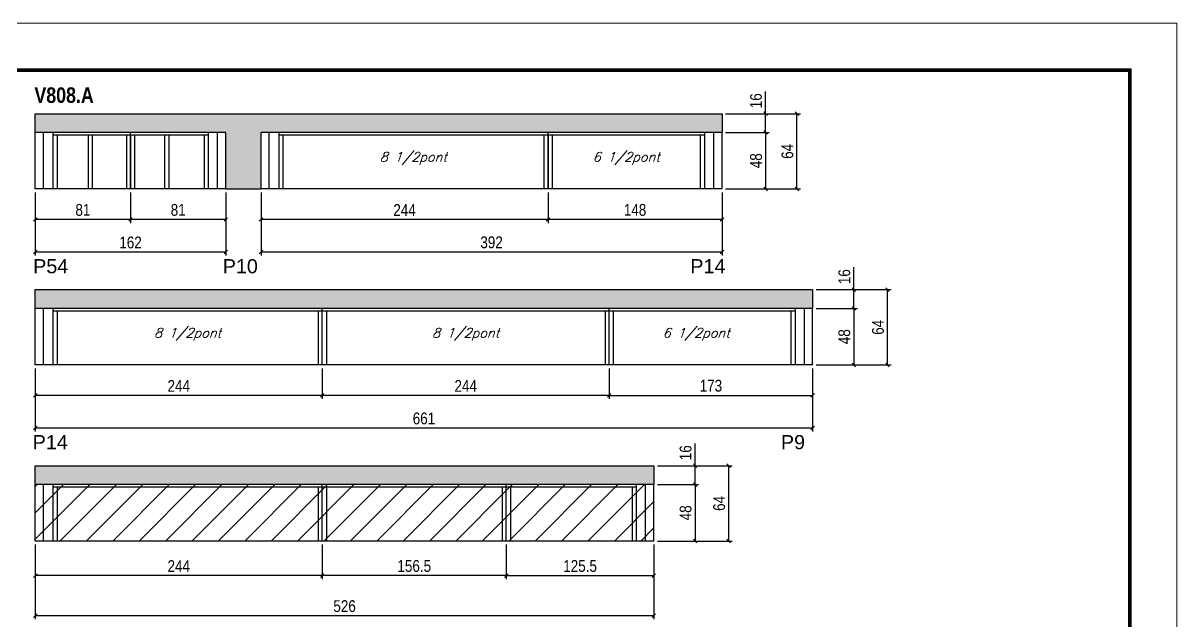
# Model space of a CAD drawing. Extents: x 3309 to 9590, y -2522 to 14608.
# Drawn here: x 8582 to 9563, y 11803 to 12311 of the extents above; entities that cross this region are included whole.
import ezdxf

# ---------------------------------------------------------------- set-up
doc = ezdxf.new("R2010")
doc.units = 0
doc.linetypes.add('DASHED', pattern=[0.75, 0.5, -0.25])
for name, color, linetype in [('5', 5, 'Continuous'), ('COTA', 241, 'Continuous'), ('NOMENCLATURA', 7, 'Continuous'), ('Painéis', 200, 'Continuous'), ('SARR_2.2x7', 40, 'Continuous'), ('SARR_3.5x7', 81, 'Continuous'), ('texto', 7, 'Continuous')]:
    doc.layers.add(name, color=color, linetype=linetype)
for name, color, linetype, lineweight in [('Folhas', 255, 'Continuous', 9), ('Hachura', 251, 'Continuous', 9), ('SARRAFO DE PRESSAO', 251, 'DASHED', 9)]:
    doc.layers.add(name, color=color, linetype=linetype, lineweight=lineweight)
doc.styles.add('COTA TECNICA', font='techl___.ttf', dxfattribs={"height": 10})
doc.styles.add('Romans', font='romans.shx')
doc.styles.get("Standard").update_dxf_attribs({"font": 'arial.ttf'})
doc.styles.add('TECNICA', font='techb___.ttf', dxfattribs={"height": 10})
doc.dimstyles.new('PAINEL', dxfattribs={"dimtxt": 10, "dimasz": 3, "dimexe": 3, "dimexo": 3, "dimgap": 3, "dimtad": 1, "dimdec": 1, "dimzin": 12, "dimdsep": 46, "dimtxsty": 'COTA TECNICA', "dimblk1": 'OBLIQUE', "dimblk2": 'OBLIQUE', "dimsah": 1, "dimcen": 0.9, "dimclrd": 4, "dimclre": 4, "dimclrt": 240, "dimadec": 1, "dimazin": 3, "dimtfac": 1, "dimtdec": 1, "dimtmove": 0, "dimatfit": 3, "dimfxl": 1, "dimtolj": 1, "dimtzin": 12, "dimarcsym": 0})
pattern_1 = [(45, (4768.5, 213.067), (-11.22532, 11.22532), [])]

# ---------------------------------------------------------------- blocks, each defined once
blk = doc.blocks.new('9999999999')
at = {"layer": 'Folhas'}
blk.add_lwpolyline([(98138.98, 34190.21), (99623.98, 34190.21), (99623.98, 35240.21), (98138.98, 35240.21)], close=True, dxfattribs=at)
at = {"layer": 'Folhas', "color": 30, "const_width": 3}
blk.add_lwpolyline([(98213.98, 34230.21), (99583.98, 34230.21), (99583.98, 35200.21), (98213.98, 35200.21)], close=True, dxfattribs=at)
blk = doc.blocks.new('_Oblique')
at = {"color": 0, "linetype": 'ByBlock', "lineweight": -2}
blk.add_line((-0.5, -0.5), (0.5, 0.5), dxfattribs=at)
blk = doc.blocks.new('*D1639')
at = {"layer": 'COTA', "color": 4, "linetype": 'ByBlock', "lineweight": -2, "transparency": 16777216}
for p, q in [((8673.12, 12166.68), (8673.12, 12140.76)), ((8754.12, 12166.68), (8754.12, 12140.76)), ((8754.12, 12143.76), (8673.12, 12143.76))]:
    blk.add_line(p, q, dxfattribs=at)
at = {"layer": 'Defpoints', "color": 0, "linetype": 'ByBlock', "transparency": 16777216}
for p in [(8673.12, 12169.68), (8754.12, 12169.68), (8673.12, 12143.76)]:
    blk.add_point(p, dxfattribs=at)
at = {"layer": 'COTA', "color": 4, "linetype": 'ByBlock', "lineweight": -2, "transparency": 16777216, "xscale": 3, "yscale": 3, "zscale": 3, "rotation": 180}
blk.add_blockref('_Oblique', (8673.12, 12143.76), dxfattribs=at)
at = {"layer": 'COTA', "color": 4, "linetype": 'ByBlock', "lineweight": -2, "transparency": 16777216, "xscale": 3, "yscale": 3, "zscale": 3}
blk.add_blockref('_Oblique', (8754.12, 12143.76), dxfattribs=at)
at = {"layer": 'COTA', "color": 240, "linetype": 'ByBlock', "transparency": 16777216, "insert": (8713.62, 12151.86), "char_height": 10, "attachment_point": 5, "style": 'COTA TECNICA'}
blk.add_mtext('\\A1;81', dxfattribs=at)
blk = doc.blocks.new('*D1640')
at = {"layer": 'COTA', "color": 4, "linetype": 'ByBlock', "lineweight": -2, "transparency": 16777216}
for p, q in [((8592.12, 12166.68), (8592.12, 12140.76)), ((8673.12, 12166.68), (8673.12, 12140.76)), ((8673.12, 12143.76), (8592.12, 12143.76))]:
    blk.add_line(p, q, dxfattribs=at)
at = {"layer": 'Defpoints', "color": 0, "linetype": 'ByBlock', "transparency": 16777216}
for p in [(8592.12, 12169.68), (8673.12, 12169.68), (8592.12, 12143.76)]:
    blk.add_point(p, dxfattribs=at)
at = {"layer": 'COTA', "color": 4, "linetype": 'ByBlock', "lineweight": -2, "transparency": 16777216, "xscale": 3, "yscale": 3, "zscale": 3, "rotation": 180}
blk.add_blockref('_Oblique', (8592.12, 12143.76), dxfattribs=at)
at = {"layer": 'COTA', "color": 4, "linetype": 'ByBlock', "lineweight": -2, "transparency": 16777216, "xscale": 3, "yscale": 3, "zscale": 3}
blk.add_blockref('_Oblique', (8673.12, 12143.76), dxfattribs=at)
at = {"layer": 'COTA', "color": 240, "linetype": 'ByBlock', "transparency": 16777216, "insert": (8632.62, 12151.86), "char_height": 10, "attachment_point": 5, "style": 'COTA TECNICA'}
blk.add_mtext('\\A1;81', dxfattribs=at)
blk = doc.blocks.new('*D1659')
at = {"layer": 'COTA', "color": 4, "linetype": 'ByBlock', "lineweight": -2, "transparency": 16777216}
for p, q in [((8592.12, 12166.68), (8592.12, 12113.05)), ((8754.12, 12166.68), (8754.12, 12113.05)), ((8754.12, 12116.05), (8592.12, 12116.05))]:
    blk.add_line(p, q, dxfattribs=at)
at = {"layer": 'Defpoints', "color": 0, "linetype": 'ByBlock', "transparency": 16777216}
for p in [(8592.12, 12169.68), (8754.12, 12169.68), (8592.12, 12116.05)]:
    blk.add_point(p, dxfattribs=at)
at = {"layer": 'COTA', "color": 4, "linetype": 'ByBlock', "lineweight": -2, "transparency": 16777216, "xscale": 3, "yscale": 3, "zscale": 3, "rotation": 180}
blk.add_blockref('_Oblique', (8592.12, 12116.05), dxfattribs=at)
at = {"layer": 'COTA', "color": 4, "linetype": 'ByBlock', "lineweight": -2, "transparency": 16777216, "xscale": 3, "yscale": 3, "zscale": 3}
blk.add_blockref('_Oblique', (8754.12, 12116.05), dxfattribs=at)
at = {"layer": 'COTA', "color": 240, "linetype": 'ByBlock', "transparency": 16777216, "insert": (8673.12, 12124.15), "char_height": 10, "attachment_point": 5, "style": 'COTA TECNICA'}
blk.add_mtext('\\A1;162', dxfattribs=at)
blk = doc.blocks.new('*D1641')
at = {"layer": 'COTA', "color": 4, "linetype": 'ByBlock', "lineweight": -2, "transparency": 16777216}
for p, q in [((9028.12, 12166.68), (9028.12, 12140.76)), ((9176.12, 12166.68), (9176.12, 12140.76)), ((9176.12, 12143.76), (9028.12, 12143.76))]:
    blk.add_line(p, q, dxfattribs=at)
at = {"layer": 'Defpoints', "color": 0, "linetype": 'ByBlock', "transparency": 16777216}
for p in [(9028.12, 12169.68), (9176.12, 12169.68), (9028.12, 12143.76)]:
    blk.add_point(p, dxfattribs=at)
at = {"layer": 'COTA', "color": 4, "linetype": 'ByBlock', "lineweight": -2, "transparency": 16777216, "xscale": 3, "yscale": 3, "zscale": 3, "rotation": 180}
blk.add_blockref('_Oblique', (9028.12, 12143.76), dxfattribs=at)
at = {"layer": 'COTA', "color": 4, "linetype": 'ByBlock', "lineweight": -2, "transparency": 16777216, "xscale": 3, "yscale": 3, "zscale": 3}
blk.add_blockref('_Oblique', (9176.12, 12143.76), dxfattribs=at)
at = {"layer": 'COTA', "color": 240, "linetype": 'ByBlock', "transparency": 16777216, "insert": (9102.12, 12151.86), "char_height": 10, "attachment_point": 5, "style": 'COTA TECNICA'}
blk.add_mtext('\\A1;148', dxfattribs=at)
blk = doc.blocks.new('*D1642')
at = {"layer": 'COTA', "color": 4, "linetype": 'ByBlock', "lineweight": -2, "transparency": 16777216}
for p, q in [((8784.12, 12166.68), (8784.12, 12140.76)), ((9028.12, 12166.68), (9028.12, 12140.76)), ((9028.12, 12143.76), (8784.12, 12143.76))]:
    blk.add_line(p, q, dxfattribs=at)
at = {"layer": 'Defpoints', "color": 0, "linetype": 'ByBlock', "transparency": 16777216}
for p in [(8784.12, 12169.68), (9028.12, 12169.68), (8784.12, 12143.76)]:
    blk.add_point(p, dxfattribs=at)
at = {"layer": 'COTA', "color": 4, "linetype": 'ByBlock', "lineweight": -2, "transparency": 16777216, "xscale": 3, "yscale": 3, "zscale": 3, "rotation": 180}
blk.add_blockref('_Oblique', (8784.12, 12143.76), dxfattribs=at)
at = {"layer": 'COTA', "color": 4, "linetype": 'ByBlock', "lineweight": -2, "transparency": 16777216, "xscale": 3, "yscale": 3, "zscale": 3}
blk.add_blockref('_Oblique', (9028.12, 12143.76), dxfattribs=at)
at = {"layer": 'COTA', "color": 240, "linetype": 'ByBlock', "transparency": 16777216, "insert": (8906.12, 12151.83), "char_height": 10, "attachment_point": 5, "style": 'COTA TECNICA'}
blk.add_mtext('\\A1;244', dxfattribs=at)
blk = doc.blocks.new('*D1660')
at = {"layer": 'COTA', "color": 4, "linetype": 'ByBlock', "lineweight": -2, "transparency": 16777216}
for p, q in [((8784.12, 12166.68), (8784.12, 12113.05)), ((9176.12, 12166.68), (9176.12, 12113.05)), ((9176.12, 12116.05), (8784.12, 12116.05))]:
    blk.add_line(p, q, dxfattribs=at)
at = {"layer": 'Defpoints', "color": 0, "linetype": 'ByBlock', "transparency": 16777216}
for p in [(8784.12, 12169.68), (9176.12, 12169.68), (8784.12, 12116.05)]:
    blk.add_point(p, dxfattribs=at)
at = {"layer": 'COTA', "color": 4, "linetype": 'ByBlock', "lineweight": -2, "transparency": 16777216, "xscale": 3, "yscale": 3, "zscale": 3, "rotation": 180}
blk.add_blockref('_Oblique', (8784.12, 12116.05), dxfattribs=at)
at = {"layer": 'COTA', "color": 4, "linetype": 'ByBlock', "lineweight": -2, "transparency": 16777216, "xscale": 3, "yscale": 3, "zscale": 3}
blk.add_blockref('_Oblique', (9176.12, 12116.05), dxfattribs=at)
at = {"layer": 'COTA', "color": 240, "linetype": 'ByBlock', "transparency": 16777216, "insert": (8980.12, 12124.3), "char_height": 10, "attachment_point": 5, "style": 'COTA TECNICA'}
blk.add_mtext('\\A1;392', dxfattribs=at)
blk = doc.blocks.new('*D1661')
at = {"layer": 'COTA', "color": 4, "lineweight": -2, "transparency": 16777216}
for p, q in [((9179.12, 12217.68), (9216.11, 12217.68)), ((9213.11, 12217.68), (9213.11, 12169.68)), ((9179.12, 12169.68), (9216.11, 12169.68))]:
    blk.add_line(p, q, dxfattribs=at)
at = {"layer": 'Defpoints', "color": 0, "transparency": 16777216}
for p in [(9176.12, 12217.68, 0), (9176.12, 12169.68, 0), (9213.11, 12169.68)]:
    blk.add_point(p, dxfattribs=at)
at = {"layer": 'COTA', "color": 4, "lineweight": -2, "transparency": 16777216, "xscale": 3, "yscale": 3, "zscale": 3}
for p, rotation in [((9213.11, 12217.68), 90), ((9213.11, 12169.68), 270)]:
    blk.add_blockref('_Oblique', p, dxfattribs=dict(at, rotation=rotation))
at = {"layer": 'COTA', "color": 240, "transparency": 16777216, "insert": (9205.01, 12193.68), "char_height": 10, "attachment_point": 5, "rotation": 90, "style": 'COTA TECNICA'}
blk.add_mtext('\\A1;48', dxfattribs=at)
blk = doc.blocks.new('*D1662')
at = {"layer": 'COTA', "color": 4, "lineweight": -2, "transparency": 16777216}
for p, q in [((9213.11, 12233.68), (9213.11, 12252.69)), ((9179.12, 12233.68), (9216.11, 12233.68)), ((9213.11, 12217.68), (9213.11, 12233.68)), ((9179.12, 12217.68), (9216.11, 12217.68))]:
    blk.add_line(p, q, dxfattribs=at)
at = {"layer": 'Defpoints', "color": 0, "transparency": 16777216}
for p in [(9176.12, 12233.68, 0), (9213.11, 12233.68), (9176.12, 12217.68, 0)]:
    blk.add_point(p, dxfattribs=at)
at = {"layer": 'COTA', "color": 4, "lineweight": -2, "transparency": 16777216, "xscale": 3, "yscale": 3, "zscale": 3}
for p, rotation in [((9213.11, 12233.68), 90), ((9213.11, 12217.68), 270)]:
    blk.add_blockref('_Oblique', p, dxfattribs=dict(at, rotation=rotation))
at = {"layer": 'COTA', "color": 240, "transparency": 16777216, "insert": (9205.01, 12244.68), "char_height": 10, "attachment_point": 5, "rotation": 90, "style": 'COTA TECNICA'}
blk.add_mtext('\\A1;16', dxfattribs=at)
blk = doc.blocks.new('*D1663')
at = {"layer": 'COTA', "color": 4, "lineweight": -2, "transparency": 16777216}
for p, q in [((9179.12, 12233.68), (9242.78, 12233.68)), ((9239.78, 12169.68), (9239.78, 12233.68)), ((9179.12, 12169.68), (9242.78, 12169.68))]:
    blk.add_line(p, q, dxfattribs=at)
at = {"layer": 'Defpoints', "color": 0, "transparency": 16777216}
for p in [(9176.12, 12233.68, 0), (9239.78, 12233.68), (9176.12, 12169.68, 0)]:
    blk.add_point(p, dxfattribs=at)
at = {"layer": 'COTA', "color": 4, "lineweight": -2, "transparency": 16777216, "xscale": 3, "yscale": 3, "zscale": 3}
for p, rotation in [((9239.78, 12233.68), 90), ((9239.78, 12169.68), 270)]:
    blk.add_blockref('_Oblique', p, dxfattribs=dict(at, rotation=rotation))
at = {"layer": 'COTA', "color": 240, "transparency": 16777216, "insert": (9231.68, 12201.68), "char_height": 10, "attachment_point": 5, "rotation": 90, "style": 'COTA TECNICA'}
blk.add_mtext('\\A1;64', dxfattribs=at)
blk = doc.blocks.new('*D1643')
at = {"layer": 'COTA', "color": 4, "linetype": 'ByBlock', "lineweight": -2, "transparency": 16777216}
for p, q in [((8836.12, 12017.12), (8836.12, 11991.21)), ((9080.12, 12017.12), (9080.12, 11991.21)), ((9080.12, 11994.21), (8836.12, 11994.21))]:
    blk.add_line(p, q, dxfattribs=at)
at = {"layer": 'Defpoints', "color": 0, "linetype": 'ByBlock', "transparency": 16777216}
for p in [(8836.12, 12020.12), (9080.12, 12020.12), (8836.12, 11994.21)]:
    blk.add_point(p, dxfattribs=at)
at = {"layer": 'COTA', "color": 4, "linetype": 'ByBlock', "lineweight": -2, "transparency": 16777216, "xscale": 3, "yscale": 3, "zscale": 3, "rotation": 180}
blk.add_blockref('_Oblique', (8836.12, 11994.21), dxfattribs=at)
at = {"layer": 'COTA', "color": 4, "linetype": 'ByBlock', "lineweight": -2, "transparency": 16777216, "xscale": 3, "yscale": 3, "zscale": 3}
blk.add_blockref('_Oblique', (9080.12, 11994.21), dxfattribs=at)
at = {"layer": 'COTA', "color": 240, "linetype": 'ByBlock', "transparency": 16777216, "insert": (8958.12, 12002.28), "char_height": 10, "attachment_point": 5, "style": 'COTA TECNICA'}
blk.add_mtext('\\A1;244', dxfattribs=at)
blk = doc.blocks.new('*D1644')
at = {"layer": 'COTA', "color": 4, "linetype": 'ByBlock', "lineweight": -2, "transparency": 16777216}
for p, q in [((8592.12, 12017.12), (8592.12, 11991.21)), ((8836.12, 12017.12), (8836.12, 11991.21)), ((8836.12, 11994.21), (8592.12, 11994.21))]:
    blk.add_line(p, q, dxfattribs=at)
at = {"layer": 'Defpoints', "color": 0, "linetype": 'ByBlock', "transparency": 16777216}
for p in [(8592.12, 12020.12), (8836.12, 12020.12), (8592.12, 11994.21)]:
    blk.add_point(p, dxfattribs=at)
at = {"layer": 'COTA', "color": 4, "linetype": 'ByBlock', "lineweight": -2, "transparency": 16777216, "xscale": 3, "yscale": 3, "zscale": 3, "rotation": 180}
blk.add_blockref('_Oblique', (8592.12, 11994.21), dxfattribs=at)
at = {"layer": 'COTA', "color": 4, "linetype": 'ByBlock', "lineweight": -2, "transparency": 16777216, "xscale": 3, "yscale": 3, "zscale": 3}
blk.add_blockref('_Oblique', (8836.12, 11994.21), dxfattribs=at)
at = {"layer": 'COTA', "color": 240, "linetype": 'ByBlock', "transparency": 16777216, "insert": (8714.12, 12002.28), "char_height": 10, "attachment_point": 5, "style": 'COTA TECNICA'}
blk.add_mtext('\\A1;244', dxfattribs=at)
blk = doc.blocks.new('*D1664')
at = {"layer": 'COTA', "color": 4, "linetype": 'ByBlock', "lineweight": -2, "transparency": 16777216}
for p, q in [((8592.12, 12017.12), (8592.12, 11963.5)), ((9253.12, 12017.12), (9253.12, 11963.5)), ((9253.12, 11966.5), (8592.12, 11966.5))]:
    blk.add_line(p, q, dxfattribs=at)
at = {"layer": 'Defpoints', "color": 0, "linetype": 'ByBlock', "transparency": 16777216}
for p in [(8592.12, 12020.12), (9253.12, 12020.12), (8592.12, 11966.5)]:
    blk.add_point(p, dxfattribs=at)
at = {"layer": 'COTA', "color": 4, "linetype": 'ByBlock', "lineweight": -2, "transparency": 16777216, "xscale": 3, "yscale": 3, "zscale": 3, "rotation": 180}
blk.add_blockref('_Oblique', (8592.12, 11966.5), dxfattribs=at)
at = {"layer": 'COTA', "color": 4, "linetype": 'ByBlock', "lineweight": -2, "transparency": 16777216, "xscale": 3, "yscale": 3, "zscale": 3}
blk.add_blockref('_Oblique', (9253.12, 11966.5), dxfattribs=at)
at = {"layer": 'COTA', "color": 240, "linetype": 'ByBlock', "transparency": 16777216, "insert": (8922.62, 11974.6), "char_height": 10, "attachment_point": 5, "style": 'COTA TECNICA'}
blk.add_mtext('\\A1;661', dxfattribs=at)
blk = doc.blocks.new('*D1665')
at = {"layer": 'COTA', "color": 4, "lineweight": -2, "transparency": 16777216}
for p, q in [((9080.12, 12017.12), (9080.12, 11991.21)), ((9253.12, 12017.12), (9253.12, 11991.21)), ((9080.12, 11994.21), (9253.12, 11994.21))]:
    blk.add_line(p, q, dxfattribs=at)
at = {"layer": 'Defpoints', "color": 0, "transparency": 16777216}
for p in [(9080.12, 12020.12, 0), (9253.12, 12020.12, 0), (9253.12, 11994.21)]:
    blk.add_point(p, dxfattribs=at)
at = {"layer": 'COTA', "color": 4, "lineweight": -2, "transparency": 16777216, "xscale": 3, "yscale": 3, "zscale": 3, "rotation": 180}
blk.add_blockref('_Oblique', (9080.12, 11994.21), dxfattribs=at)
at = {"layer": 'COTA', "color": 4, "lineweight": -2, "transparency": 16777216, "xscale": 3, "yscale": 3, "zscale": 3}
blk.add_blockref('_Oblique', (9253.12, 11994.21), dxfattribs=at)
at = {"layer": 'COTA', "color": 240, "transparency": 16777216, "insert": (9166.62, 12002.43), "char_height": 10, "attachment_point": 5, "style": 'COTA TECNICA'}
blk.add_mtext('\\A1;173', dxfattribs=at)
blk = doc.blocks.new('*D1645')
at = {"layer": 'COTA', "color": 4, "lineweight": -2, "transparency": 16777216}
for p, q in [((9256.12, 12068.12), (9291.2, 12068.12)), ((9288.2, 12068.12), (9288.2, 12020.12)), ((9256.12, 12020.12), (9291.2, 12020.12))]:
    blk.add_line(p, q, dxfattribs=at)
at = {"layer": 'Defpoints', "color": 0, "transparency": 16777216}
for p in [(9253.12, 12068.12, 0), (9253.12, 12020.12, 0), (9288.2, 12020.12)]:
    blk.add_point(p, dxfattribs=at)
at = {"layer": 'COTA', "color": 4, "lineweight": -2, "transparency": 16777216, "xscale": 3, "yscale": 3, "zscale": 3}
for p, rotation in [((9288.2, 12068.12), 90), ((9288.2, 12020.12), 270)]:
    blk.add_blockref('_Oblique', p, dxfattribs=dict(at, rotation=rotation))
at = {"layer": 'COTA', "color": 240, "transparency": 16777216, "insert": (9280.11, 12044.12), "char_height": 10, "attachment_point": 5, "rotation": 90, "style": 'COTA TECNICA'}
blk.add_mtext('\\A1;48', dxfattribs=at)
blk = doc.blocks.new('*D1646')
at = {"layer": 'COTA', "color": 4, "lineweight": -2, "transparency": 16777216}
for p, q in [((9288.2, 12084.12), (9288.2, 12103.14)), ((9256.12, 12084.12), (9291.2, 12084.12)), ((9288.2, 12068.12), (9288.2, 12084.12)), ((9256.12, 12068.12), (9291.2, 12068.12))]:
    blk.add_line(p, q, dxfattribs=at)
at = {"layer": 'Defpoints', "color": 0, "transparency": 16777216}
for p in [(9253.12, 12084.12, 0), (9288.2, 12084.12), (9253.12, 12068.12, 0)]:
    blk.add_point(p, dxfattribs=at)
at = {"layer": 'COTA', "color": 4, "lineweight": -2, "transparency": 16777216, "xscale": 3, "yscale": 3, "zscale": 3}
for p, rotation in [((9288.2, 12084.12), 90), ((9288.2, 12068.12), 270)]:
    blk.add_blockref('_Oblique', p, dxfattribs=dict(at, rotation=rotation))
at = {"layer": 'COTA', "color": 240, "transparency": 16777216, "insert": (9280.1, 12095.13), "char_height": 10, "attachment_point": 5, "rotation": 90, "style": 'COTA TECNICA'}
blk.add_mtext('\\A1;16', dxfattribs=at)
blk = doc.blocks.new('*D1647')
at = {"layer": 'COTA', "color": 4, "lineweight": -2, "transparency": 16777216}
for p, q in [((9256.12, 12084.12), (9319.78, 12084.12)), ((9316.78, 12020.12), (9316.78, 12084.12)), ((9256.12, 12020.12), (9319.78, 12020.12))]:
    blk.add_line(p, q, dxfattribs=at)
at = {"layer": 'Defpoints', "color": 0, "transparency": 16777216}
for p in [(9253.12, 12084.12, 0), (9316.78, 12084.12), (9253.12, 12020.12, 0)]:
    blk.add_point(p, dxfattribs=at)
at = {"layer": 'COTA', "color": 4, "lineweight": -2, "transparency": 16777216, "xscale": 3, "yscale": 3, "zscale": 3}
for p, rotation in [((9316.78, 12084.12), 90), ((9316.78, 12020.12), 270)]:
    blk.add_blockref('_Oblique', p, dxfattribs=dict(at, rotation=rotation))
at = {"layer": 'COTA', "color": 240, "transparency": 16777216, "insert": (9308.68, 12052.12), "char_height": 10, "attachment_point": 5, "rotation": 90, "style": 'COTA TECNICA'}
blk.add_mtext('\\A1;64', dxfattribs=at)
blk = doc.blocks.new('*D1648')
at = {"layer": 'COTA', "color": 4, "linetype": 'ByBlock', "lineweight": -2, "transparency": 16777216}
for p, q in [((8836.12, 11867.43), (8836.12, 11838.06)), ((8992.62, 11867.43), (8992.62, 11838.06)), ((8992.62, 11841.06), (8836.12, 11841.06))]:
    blk.add_line(p, q, dxfattribs=at)
at = {"layer": 'Defpoints', "color": 0, "linetype": 'ByBlock', "transparency": 16777216}
for p in [(8836.12, 11870.43), (8992.62, 11870.43), (8836.12, 11841.06)]:
    blk.add_point(p, dxfattribs=at)
at = {"layer": 'COTA', "color": 4, "linetype": 'ByBlock', "lineweight": -2, "transparency": 16777216, "xscale": 3, "yscale": 3, "zscale": 3, "rotation": 180}
blk.add_blockref('_Oblique', (8836.12, 11841.06), dxfattribs=at)
at = {"layer": 'COTA', "color": 4, "linetype": 'ByBlock', "lineweight": -2, "transparency": 16777216, "xscale": 3, "yscale": 3, "zscale": 3}
blk.add_blockref('_Oblique', (8992.62, 11841.06), dxfattribs=at)
at = {"layer": 'COTA', "color": 240, "linetype": 'ByBlock', "transparency": 16777216, "insert": (8914.37, 11849.17), "char_height": 10, "attachment_point": 5, "style": 'COTA TECNICA'}
blk.add_mtext('\\A1;156.5', dxfattribs=at)
blk = doc.blocks.new('*D1649')
at = {"layer": 'COTA', "color": 4, "linetype": 'ByBlock', "lineweight": -2, "transparency": 16777216}
for p, q in [((8592.12, 11867.43), (8592.12, 11838.06)), ((8836.12, 11867.43), (8836.12, 11838.06)), ((8836.12, 11841.06), (8592.12, 11841.06))]:
    blk.add_line(p, q, dxfattribs=at)
at = {"layer": 'Defpoints', "color": 0, "linetype": 'ByBlock', "transparency": 16777216}
for p in [(8592.12, 11870.43), (8836.12, 11870.43), (8592.12, 11841.06)]:
    blk.add_point(p, dxfattribs=at)
at = {"layer": 'COTA', "color": 4, "linetype": 'ByBlock', "lineweight": -2, "transparency": 16777216, "xscale": 3, "yscale": 3, "zscale": 3, "rotation": 180}
blk.add_blockref('_Oblique', (8592.12, 11841.06), dxfattribs=at)
at = {"layer": 'COTA', "color": 4, "linetype": 'ByBlock', "lineweight": -2, "transparency": 16777216, "xscale": 3, "yscale": 3, "zscale": 3}
blk.add_blockref('_Oblique', (8836.12, 11841.06), dxfattribs=at)
at = {"layer": 'COTA', "color": 240, "linetype": 'ByBlock', "transparency": 16777216, "insert": (8714.12, 11849.13), "char_height": 10, "attachment_point": 5, "style": 'COTA TECNICA'}
blk.add_mtext('\\A1;244', dxfattribs=at)
blk = doc.blocks.new('*D1666')
at = {"layer": 'COTA', "color": 4, "linetype": 'ByBlock', "lineweight": -2, "transparency": 16777216}
for p, q in [((8592.12, 11867.43), (8592.12, 11803.95)), ((9118.12, 11867.43), (9118.12, 11803.95)), ((9118.12, 11806.95), (8592.12, 11806.95))]:
    blk.add_line(p, q, dxfattribs=at)
at = {"layer": 'Defpoints', "color": 0, "linetype": 'ByBlock', "transparency": 16777216}
for p in [(8592.12, 11870.43), (9118.12, 11870.43), (8592.12, 11806.95)]:
    blk.add_point(p, dxfattribs=at)
at = {"layer": 'COTA', "color": 4, "linetype": 'ByBlock', "lineweight": -2, "transparency": 16777216, "xscale": 3, "yscale": 3, "zscale": 3, "rotation": 180}
blk.add_blockref('_Oblique', (8592.12, 11806.95), dxfattribs=at)
at = {"layer": 'COTA', "color": 4, "linetype": 'ByBlock', "lineweight": -2, "transparency": 16777216, "xscale": 3, "yscale": 3, "zscale": 3}
blk.add_blockref('_Oblique', (9118.12, 11806.95), dxfattribs=at)
at = {"layer": 'COTA', "color": 240, "linetype": 'ByBlock', "transparency": 16777216, "insert": (8855.12, 11815.06), "char_height": 10, "attachment_point": 5, "style": 'COTA TECNICA'}
blk.add_mtext('\\A1;526', dxfattribs=at)
blk = doc.blocks.new('*D1667')
at = {"layer": 'COTA', "color": 4, "lineweight": -2, "transparency": 16777216}
for p, q in [((8992.62, 11867.43), (8992.62, 11838.06)), ((9118.12, 11867.43), (9118.12, 11838.06)), ((8992.62, 11841.06), (9118.12, 11841.06))]:
    blk.add_line(p, q, dxfattribs=at)
at = {"layer": 'Defpoints', "color": 0, "transparency": 16777216}
for p in [(8992.62, 11870.43, 0), (9118.12, 11870.43, 0), (9118.12, 11841.06)]:
    blk.add_point(p, dxfattribs=at)
at = {"layer": 'COTA', "color": 4, "lineweight": -2, "transparency": 16777216, "xscale": 3, "yscale": 3, "zscale": 3, "rotation": 180}
blk.add_blockref('_Oblique', (8992.62, 11841.06), dxfattribs=at)
at = {"layer": 'COTA', "color": 4, "lineweight": -2, "transparency": 16777216, "xscale": 3, "yscale": 3, "zscale": 3}
blk.add_blockref('_Oblique', (9118.12, 11841.06), dxfattribs=at)
at = {"layer": 'COTA', "color": 240, "transparency": 16777216, "insert": (9055.37, 11849.17), "char_height": 10, "attachment_point": 5, "style": 'COTA TECNICA'}
blk.add_mtext('\\A1;125.5', dxfattribs=at)
blk = doc.blocks.new('*D1650')
at = {"layer": 'COTA', "color": 4, "lineweight": -2, "transparency": 16777216}
for p, q in [((9121.12, 11918.43), (9156.2, 11918.43)), ((9153.2, 11918.43), (9153.2, 11870.43)), ((9121.12, 11870.43), (9156.2, 11870.43))]:
    blk.add_line(p, q, dxfattribs=at)
at = {"layer": 'Defpoints', "color": 0, "transparency": 16777216}
for p in [(9118.12, 11918.43, 0), (9118.12, 11870.43, 0), (9153.2, 11870.43)]:
    blk.add_point(p, dxfattribs=at)
at = {"layer": 'COTA', "color": 4, "lineweight": -2, "transparency": 16777216, "xscale": 3, "yscale": 3, "zscale": 3}
for p, rotation in [((9153.2, 11918.43), 90), ((9153.2, 11870.43), 270)]:
    blk.add_blockref('_Oblique', p, dxfattribs=dict(at, rotation=rotation))
at = {"layer": 'COTA', "color": 240, "transparency": 16777216, "insert": (9145.11, 11894.43), "char_height": 10, "attachment_point": 5, "rotation": 90, "style": 'COTA TECNICA'}
blk.add_mtext('\\A1;48', dxfattribs=at)
blk = doc.blocks.new('*D1651')
at = {"layer": 'COTA', "color": 4, "lineweight": -2, "transparency": 16777216}
for p, q in [((9153.2, 11934.43), (9153.2, 11953.45)), ((9121.12, 11934.43), (9156.2, 11934.43)), ((9153.2, 11918.43), (9153.2, 11934.43)), ((9121.12, 11918.43), (9156.2, 11918.43))]:
    blk.add_line(p, q, dxfattribs=at)
at = {"layer": 'Defpoints', "color": 0, "transparency": 16777216}
for p in [(9118.12, 11934.43, 0), (9153.2, 11934.43), (9118.12, 11918.43, 0)]:
    blk.add_point(p, dxfattribs=at)
at = {"layer": 'COTA', "color": 4, "lineweight": -2, "transparency": 16777216, "xscale": 3, "yscale": 3, "zscale": 3}
for p, rotation in [((9153.2, 11934.43), 90), ((9153.2, 11918.43), 270)]:
    blk.add_blockref('_Oblique', p, dxfattribs=dict(at, rotation=rotation))
at = {"layer": 'COTA', "color": 240, "transparency": 16777216, "insert": (9145.1, 11945.44), "char_height": 10, "attachment_point": 5, "rotation": 90, "style": 'COTA TECNICA'}
blk.add_mtext('\\A1;16', dxfattribs=at)
blk = doc.blocks.new('*D1652')
at = {"layer": 'COTA', "color": 4, "lineweight": -2, "transparency": 16777216}
for p, q in [((9121.12, 11934.43), (9184.78, 11934.43)), ((9181.78, 11870.43), (9181.78, 11934.43)), ((9121.12, 11870.43), (9184.78, 11870.43))]:
    blk.add_line(p, q, dxfattribs=at)
at = {"layer": 'Defpoints', "color": 0, "transparency": 16777216}
for p in [(9118.12, 11934.43, 0), (9181.78, 11934.43), (9118.12, 11870.43, 0)]:
    blk.add_point(p, dxfattribs=at)
at = {"layer": 'COTA', "color": 4, "lineweight": -2, "transparency": 16777216, "xscale": 3, "yscale": 3, "zscale": 3}
for p, rotation in [((9181.78, 11934.43), 90), ((9181.78, 11870.43), 270)]:
    blk.add_blockref('_Oblique', p, dxfattribs=dict(at, rotation=rotation))
at = {"layer": 'COTA', "color": 240, "transparency": 16777216, "insert": (9173.68, 11902.43), "char_height": 10, "attachment_point": 5, "rotation": 90, "style": 'COTA TECNICA'}
blk.add_mtext('\\A1;64', dxfattribs=at)

msp = doc.modelspace()

# ---------------------------------------------------------------- hatches: boundary and pattern name
at = {"layer": 'COTA'}
h = msp.add_hatch(dxfattribs=at)
h.set_pattern_fill('AR-CONC', color=256, scale=0.03)
h.set_pattern_definition([(50, (1611.1543, -1138.076), (5.4655401, -0.4781726), [0.5715, -6.2865]), (355, (1611.154, -1138.076), (-1.0573026, 5.7317054), [0.4572, -5.0292175]), (100.451445, (1611.6097, -1138.116), (4.4082374, 5.2535326), [0.4857003, -5.3427073]), (46.1842, (1611.154, -1136.552), (8.1323712, -1.2612698), [0.85725, -9.42975]), (96.63556, (1611.832, -1136.657), (7.122124, 7.4227837), [0.7285507, -8.0140682]), (351.18415, (1611.154, -1136.552), (7.122124, 7.4227837), [0.685799, -7.543792]), (21, (1611.9163, -1136.933), (4.5484317, -3.067956), [0.5715, -6.2865]), (326, (1611.916, -1136.933), (1.8540609, 5.525639), [0.4572, -5.0292]), (71.451445, (1612.2953, -1137.189), (6.4024926, 2.457683), [0.4857003, -5.3426981]), (37.5, (1611.1543, -1138.076), (0.0926581, 2.53665117), [0, -4.96824, 0, -5.1054, 0, -5.04825]), (7.5, (1611.1543, -1138.076), (2.00458988, 3.00541724), [0, -2.91084, 0, -4.85394, 0, -1.92405]), (327.5, (1609.455, -1138.076), (4.06771786, -0.17186232), [0, -1.905, 0, -5.9436, 0, -7.8867]), (317.5, (1608.693, -1138.076), (4.44387544, 0.7627947), [0, -2.4765, 0, -3.94716, 0, -5.6007])])
h.paths.add_polyline_path([(8754.12, 12169.68), (8784.12, 12169.68), (8784.12, 12217.68), (9176.12, 12217.68), (9176.12, 12233.68), (8592.12, 12233.68), (8592.12, 12217.68), (8754.12, 12217.68)])
h = msp.add_hatch(dxfattribs=at)
h.set_pattern_fill('AR-CONC', color=256, scale=0.03)
h.set_pattern_definition([(50, (1611.1543, -1128.2983), (5.4655401, -0.4781726), [0.5715, -6.2865]), (355, (1611.154, -1128.2983), (-1.0573026, 5.7317054), [0.4572, -5.0292175]), (100.451445, (1611.6097, -1128.338), (4.4082374, 5.2535326), [0.4857003, -5.3427073]), (46.1842, (1611.154, -1126.7743), (8.1323712, -1.2612698), [0.85725, -9.42975]), (96.63556, (1611.832, -1126.8795), (7.122124, 7.4227837), [0.7285507, -8.0140682]), (351.18415, (1611.154, -1126.774), (7.122124, 7.4227837), [0.685799, -7.543792]), (21, (1611.9163, -1127.1553), (4.5484317, -3.067956), [0.5715, -6.2865]), (326, (1611.916, -1127.1553), (1.8540609, 5.525639), [0.4572, -5.0292]), (71.451445, (1612.2953, -1127.411), (6.4024926, 2.457683), [0.4857003, -5.3426981]), (37.5, (1611.1543, -1128.2983), (0.0926581, 2.53665117), [0, -4.96824, 0, -5.1054, 0, -5.04825]), (7.5, (1611.1543, -1128.2983), (2.00458988, 3.00541724), [0, -2.91084, 0, -4.85394, 0, -1.92405]), (327.5, (1609.455, -1128.2983), (4.06771786, -0.17186232), [0, -1.905, 0, -5.9436, 0, -7.8867]), (317.5, (1608.693, -1128.2983), (4.4438754, 0.7627947), [0, -2.4765, 0, -3.94716, 0, -5.6007])])
h.paths.add_polyline_path([(9253.12, 12068.12), (9253.12, 12084.12), (8592.12, 12084.12), (8592.12, 12068.12)])
h = msp.add_hatch(dxfattribs=at)
h.set_pattern_fill('AR-CONC', color=256, scale=0.03)
h.set_pattern_definition([(50, (1611.1543, -1275.9896), (5.4655401, -0.4781726), [0.5715, -6.2865]), (355, (1611.154, -1275.9896), (-1.0573026, 5.7317054), [0.4572, -5.0292175]), (100.451445, (1611.6097, -1276.0294), (4.4082374, 5.2535326), [0.4857003, -5.3427073]), (46.1842, (1611.154, -1274.4656), (8.1323712, -1.2612698), [0.85725, -9.42975]), (96.63556, (1611.832, -1274.571), (7.122124, 7.4227837), [0.7285507, -8.0140682]), (351.18415, (1611.154, -1274.466), (7.122124, 7.4227837), [0.685799, -7.543792]), (21, (1611.9163, -1274.8466), (4.5484317, -3.067956), [0.5715, -6.2865]), (326, (1611.916, -1274.8466), (1.8540609, 5.525639), [0.4572, -5.0292]), (71.451445, (1612.2953, -1275.102), (6.4024926, 2.457683), [0.4857003, -5.3426981]), (37.5, (1611.1543, -1275.9896), (0.0926581, 2.53665117), [0, -4.96824, 0, -5.1054, 0, -5.04825]), (7.5, (1611.1543, -1275.9896), (2.00458988, 3.00541724), [0, -2.91084, 0, -4.85394, 0, -1.92405]), (327.5, (1609.455, -1275.9896), (4.06771786, -0.17186232), [0, -1.905, 0, -5.9436, 0, -7.8867]), (317.5, (1608.693, -1275.9896), (4.4438754, 0.7627947), [0, -2.4765, 0, -3.94716, 0, -5.6007])])
h.paths.add_polyline_path([(8592.12, 11934.43), (8592.12, 11918.43), (9118.12, 11918.43), (9118.12, 11934.43)])
at = {"layer": 'Hachura', "linetype": 'ByBlock'}
h = msp.add_hatch(dxfattribs=at)
h.set_pattern_fill('ANSI31', color=256, scale=5)
h.set_pattern_definition(pattern_1)
h.paths.add_polyline_path([(8836.12, 11870.43), (8836.12, 11918.43), (8592.12, 11918.43), (8592.12, 11870.43)])
h.paths.add_polyline_path([(8992.62, 11870.43), (8992.62, 11918.43), (8836.12, 11918.43), (8836.12, 11870.43)])
h = msp.add_hatch(dxfattribs=at)
h.set_pattern_fill('ANSI31', color=256, scale=5)
h.set_pattern_definition(pattern_1)
h.paths.add_polyline_path([(8992.62, 11918.43), (8992.62, 11870.43), (9118.12, 11870.43), (9118.12, 11918.43)])

# ---------------------------------------------------------------- linework, layer by layer
at = {"layer": 'COTA'}
for p, q in [((8592.12, 12233.68, 0), (9176.12, 12233.68, 0)), ((8592.12, 12217.68, 0), (8592.12, 12233.68, 0)), ((9176.12, 12233.68, 0), (9176.12, 12217.68, 0)), ((8754.12, 12169.68, 0), (8784.12, 12169.68, 0)), ((8592.12, 12068.12, 0), (8592.12, 12084.12, 0)), ((8592.12, 12084.12, 0), (9253.12, 12084.12, 0)), ((9253.12, 12084.12, 0), (9253.12, 12068.12, 0)), ((8592.12, 11918.43, 0), (8592.12, 11934.43, 0)), ((8592.12, 11934.43, 0), (9118.12, 11934.43, 0)), ((9118.12, 11934.43, 0), (9118.12, 11918.43, 0))]:
    msp.add_line(p, q, dxfattribs=at)
at = {"layer": 'Painéis', "linetype": 'ByBlock'}
for p, q in [((8754.12, 12217.68, 0), (8592.12, 12217.68, 0)), ((8592.12, 12169.68, 0), (8592.12, 12217.68, 0)), ((8673.12, 12169.68, 0), (8673.12, 12217.68, 0)), ((8754.12, 12169.68, 0), (8754.12, 12217.68, 0)), ((9176.12, 12217.68, 0), (8784.12, 12217.68, 0)), ((8784.12, 12169.68, 0), (8784.12, 12217.68, 0)), ((9028.12, 12169.68, 0), (9028.12, 12217.68, 0)), ((9176.12, 12169.68, 0), (9176.12, 12217.68, 0)), ((8754.12, 12169.68, 0), (8592.12, 12169.68, 0)), ((9176.12, 12169.68, 0), (8784.12, 12169.68, 0)), ((9253.12, 12068.12, 0), (8592.12, 12068.12, 0)), ((8592.12, 12020.12, 0), (8592.12, 12068.12, 0)), ((8836.12, 12020.12, 0), (8836.12, 12068.12, 0)), ((9080.12, 12020.12, 0), (9080.12, 12068.12, 0)), ((9253.12, 12020.12, 0), (9253.12, 12068.12, 0)), ((9253.12, 12020.12, 0), (8592.12, 12020.12, 0)), ((9118.12, 11918.43, 0), (8592.12, 11918.43, 0)), ((8592.12, 11870.43, 0), (8592.12, 11918.43, 0)), ((8836.12, 11870.43, 0), (8836.12, 11918.43, 0)), ((8992.62, 11870.43, 0), (8992.62, 11918.43, 0)), ((9118.12, 11870.43, 0), (9118.12, 11918.43, 0)), ((9118.12, 11870.43, 0), (8592.12, 11870.43, 0))]:
    msp.add_line(p, q, dxfattribs=at)
at = {"layer": 'SARR_2.2x7', "linetype": 'Continuous'}
for p, q in [((8599.12, 12169.68, 0), (8599.12, 12217.68, 0)), ((8673.12, 12215.48, 0), (8607.12, 12215.48, 0)), ((8739.12, 12215.48, 0), (8673.12, 12215.48, 0)), ((8747.12, 12169.68, 0), (8747.12, 12217.68, 0)), ((8791.12, 12169.68, 0), (8791.12, 12217.68, 0)), ((9028.12, 12215.48, 0), (8799.12, 12215.48, 0)), ((9161.12, 12215.48, 0), (9028.12, 12215.48, 0)), ((9169.12, 12169.68, 0), (9169.12, 12217.68, 0)), ((8599.12, 12020.12, 0), (8599.12, 12068.12, 0)), ((9246.12, 12020.12, 0), (9246.12, 12068.12, 0)), ((8836.12, 12065.92, 0), (8607.12, 12065.92, 0)), ((9080.12, 12065.92, 0), (8836.12, 12065.92, 0)), ((9238.12, 12065.92, 0), (9080.12, 12065.92, 0)), ((8599.12, 11870.43, 0), (8599.12, 11918.43, 0)), ((8836.12, 11916.23, 0), (8607.12, 11916.23, 0)), ((8992.62, 11916.23, 0), (8836.12, 11916.23, 0)), ((9103.12, 11916.23, 0), (8992.62, 11916.23, 0)), ((9111.12, 11870.43, 0), (9111.12, 11918.43, 0))]:
    msp.add_line(p, q, dxfattribs=at)
at = {"layer": 'SARR_3.5x7'}
for p, q in [((8607.12, 12217.68, 0), (8607.12, 12169.68, 0)), ((8610.62, 12215.48, 0), (8610.62, 12169.68, 0)), ((8637.02, 12215.48, 0), (8637.02, 12169.68, 0)), ((8640.52, 12215.48, 0), (8640.52, 12169.68, 0)), ((8669.62, 12215.48, 0), (8669.62, 12169.68, 0)), ((8673.12, 12215.48, 0), (8673.12, 12169.68, 0)), ((8676.62, 12215.48, 0), (8676.62, 12169.68, 0)), ((8702.07, 12215.48, 0), (8702.07, 12169.68, 0)), ((8705.57, 12215.48, 0), (8705.57, 12169.68, 0)), ((8735.62, 12215.48, 0), (8735.62, 12169.68, 0)), ((8739.12, 12217.68, 0), (8739.12, 12169.68, 0)), ((8799.12, 12217.68, 0), (8799.12, 12169.68, 0)), ((8802.62, 12215.48, 0), (8802.62, 12169.68, 0)), ((9024.62, 12215.48, 0), (9024.62, 12169.68, 0)), ((9028.12, 12215.48, 0), (9028.12, 12169.68, 0)), ((9031.62, 12215.48, 0), (9031.62, 12169.68, 0)), ((9157.62, 12215.48, 0), (9157.62, 12169.68, 0)), ((9161.12, 12217.68, 0), (9161.12, 12169.68, 0)), ((8607.12, 12068.12, 0), (8607.12, 12020.12, 0)), ((9238.12, 12068.12, 0), (9238.12, 12020.12, 0)), ((8610.62, 12065.92, 0), (8610.62, 12020.12, 0)), ((8832.62, 12065.92, 0), (8832.62, 12020.12, 0)), ((8839.62, 12065.92, 0), (8839.62, 12020.12, 0)), ((9076.62, 12065.92, 0), (9076.62, 12020.12, 0)), ((9083.62, 12065.92, 0), (9083.62, 12020.12, 0)), ((9234.62, 12065.92, 0), (9234.62, 12020.12, 0)), ((8607.12, 11918.43, 0), (8607.12, 11870.43, 0)), ((8610.62, 11916.23, 0), (8610.62, 11870.43, 0)), ((8832.62, 11916.23, 0), (8832.62, 11870.43, 0)), ((8839.62, 11916.23, 0), (8839.62, 11870.43, 0)), ((8989.12, 11916.23, 0), (8989.12, 11870.43, 0)), ((8996.12, 11916.23, 0), (8996.12, 11870.43, 0)), ((9099.62, 11916.23, 0), (9099.62, 11870.43, 0)), ((9103.12, 11918.43, 0), (9103.12, 11870.43, 0))]:
    msp.add_line(p, q, dxfattribs=at)

# ---------------------------------------------------------------- block references
at = {"layer": 'SARRAFO DE PRESSAO', "color": 6, "linetype": 'ByBlock'}
msp.add_blockref('9999999999', (-90061.11, -22929.5), dxfattribs=at)

# ---------------------------------------------------------------- texts
at = {"layer": '5', "linetype": 'Continuous'}
for s, p in [('P54', (8590.32, 12098.04, 0)), ('P10', (8751.54, 12098.04, 0)), ('P14', (9149.14, 12098.04, 0)), ('P14', (8589.93, 11948.49, 0)), ('P9', (9226.14, 11948.49, 0))]:
    msp.add_text(s, height=12, rotation=0.00004, dxfattribs=at).set_placement(p)
at = {"layer": 'NOMENCLATURA', "style": 'TECNICA'}
msp.add_text('V808.A', height=13.2, dxfattribs=at).set_placement((8591.4, 12242.86, 0))
at = {"layer": 'texto', "color": 2, "char_height": 8, "attachment_point": 5, "style": 'Romans'}
for s, insert in [('{\\Q19;\\C256;8 1/2pont}', (8913.62, 12195.68, 0)), ('{\\Q19;\\C256;6 1/2pont}', (9094.62, 12195.68, 0)), ('{\\Q19;\\C256;8 1/2pont}', (8721.62, 12046.12, 0)), ('{\\Q19;\\C256;8 1/2pont}', (8958.12, 12046.12, 0)), ('{\\Q19;\\C256;6 1/2pont}', (9154.12, 12046.12, 0))]:
    msp.add_mtext(s, dxfattribs=dict(at, insert=insert))

# ---------------------------------------------------------------- dimensions: what is measured, and where the dimension line sits
at = {"layer": 'COTA'}
for base, p1, p2, picture, middle in [((9213.11, 12233.68), (9176.12, 12217.68, 0), (9176.12, 12233.68, 0), '*D1662', (9205.01, 12244.68)), ((9239.78, 12233.68), (9176.12, 12169.68, 0), (9176.12, 12233.68, 0), '*D1663', (9231.68, 12201.68)), ((9213.11, 12169.68), (9176.12, 12217.68, 0), (9176.12, 12169.68, 0), '*D1661', (9205.01, 12193.68)), ((9288.2, 12084.12), (9253.12, 12068.12, 0), (9253.12, 12084.12, 0), '*D1646', (9280.1, 12095.13)), ((9316.78, 12084.12), (9253.12, 12020.12, 0), (9253.12, 12084.12, 0), '*D1647', (9308.68, 12052.12)), ((9288.2, 12020.12), (9253.12, 12068.12, 0), (9253.12, 12020.12, 0), '*D1645', (9280.11, 12044.12)), ((9153.2, 11934.43), (9118.12, 11918.43, 0), (9118.12, 11934.43, 0), '*D1651', (9145.1, 11945.44)), ((9181.78, 11934.43), (9118.12, 11870.43, 0), (9118.12, 11934.43, 0), '*D1652', (9173.68, 11902.43)), ((9153.2, 11870.43), (9118.12, 11918.43, 0), (9118.12, 11870.43, 0), '*D1650', (9145.11, 11894.43))]:
    dim = msp.add_linear_dim(base=base, p1=p1, p2=p2, angle=90, dimstyle='PAINEL', dxfattribs=at)
    dim.commit()
    dim.dimension.update_dxf_attribs({"geometry": picture, "text_midpoint": middle})
at = {"layer": 'COTA', "linetype": 'ByBlock'}
for base, p1, p2, picture, middle in [((8592.12, 12143.76, 0), (8673.12, 12169.68, 0), (8592.12, 12169.68, 0), '*D1640', (8632.62, 12151.86, 0)), ((8784.12, 12143.76, 0), (9028.12, 12169.68, 0), (8784.12, 12169.68, 0), '*D1642', (8906.12, 12151.83, 0)), ((8592.12, 11994.21, 0), (8836.12, 12020.12, 0), (8592.12, 12020.12, 0), '*D1644', (8714.12, 12002.28, 0)), ((8592.12, 11841.06, 0), (8836.12, 11870.43, 0), (8592.12, 11870.43, 0), '*D1649', (8714.12, 11849.13, 0))]:
    dim = msp.add_linear_dim(base=base, p1=p1, p2=p2, angle=180, dimstyle='PAINEL', override={"dimtmove": 1}, dxfattribs=at)
    dim.commit()
    dim.dimension.update_dxf_attribs({"geometry": picture, "text_midpoint": middle})
for base, p1, p2, picture, middle in [((8592.12, 12116.05, 0), (8754.12, 12169.68, 0), (8592.12, 12169.68, 0), '*D1659', (8673.12, 12124.15, 0)), ((8673.12, 12143.76, 0), (8754.12, 12169.68, 0), (8673.12, 12169.68, 0), '*D1639', (8713.62, 12151.86, 0)), ((8784.12, 12116.05, 0), (9176.12, 12169.68, 0), (8784.12, 12169.68, 0), '*D1660', (8980.12, 12124.3, 0)), ((9028.12, 12143.76, 0), (9176.12, 12169.68, 0), (9028.12, 12169.68, 0), '*D1641', (9102.12, 12151.86, 0)), ((8592.12, 11966.5, 0), (9253.12, 12020.12, 0), (8592.12, 12020.12, 0), '*D1664', (8922.62, 11974.6, 0)), ((8836.12, 11994.21, 0), (9080.12, 12020.12, 0), (8836.12, 12020.12, 0), '*D1643', (8958.12, 12002.28, 0)), ((8592.12, 11806.95, 0), (9118.12, 11870.43, 0), (8592.12, 11870.43, 0), '*D1666', (8855.12, 11815.06, 0)), ((8836.12, 11841.06, 0), (8992.62, 11870.43, 0), (8836.12, 11870.43, 0), '*D1648', (8914.37, 11849.17, 0))]:
    dim = msp.add_linear_dim(base=base, p1=p1, p2=p2, angle=180, dimstyle='PAINEL', dxfattribs=at)
    dim.commit()
    dim.dimension.update_dxf_attribs({"geometry": picture, "text_midpoint": middle})
at = {"layer": 'COTA'}
for base, p1, p2, picture, middle in [((9253.12, 11994.21), (9080.12, 12020.12, 0), (9253.12, 12020.12, 0), '*D1665', (9166.62, 12002.43)), ((9118.12, 11841.06), (8992.62, 11870.43, 0), (9118.12, 11870.43, 0), '*D1667', (9055.37, 11849.17))]:
    dim = msp.add_linear_dim(base=base, p1=p1, p2=p2, dimstyle='PAINEL', dxfattribs=at)
    dim.commit()
    dim.dimension.update_dxf_attribs({"geometry": picture, "text_midpoint": middle})

doc.saveas('drawing.dxf')
